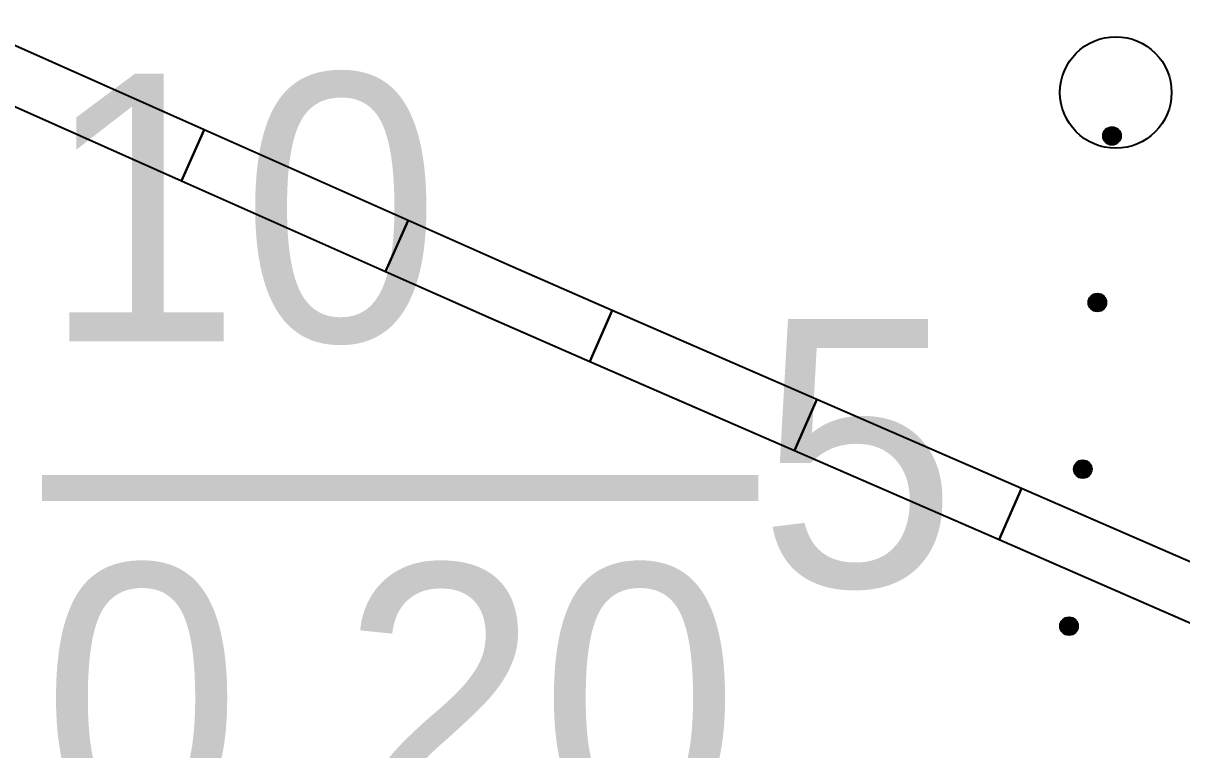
# Model space of a CAD drawing. Header units: metres. Extents: x -2743 to 126, y 13385 to 13916.
# Drawn here: x -1882.35 to -1877.16, y 13620.76 to 13624.02 of the extents above; entities that cross this region are included whole.
import ezdxf

# ---------------------------------------------------------------- set-up
doc = ezdxf.new("R2010")
doc.units = ezdxf.units.M
for name, color, linetype in [('GREEN_LAWN', 82, 'Continuous'), ('output[1-12]_3_ДЖКХ-24_03233kl$0$Красные линии', 7, 'Continuous'), ('output[1-12]_3_ДЖКХ-24_03233tp$0$Горизонтали', 7, 'Continuous'), ('output[1-12]_3_ДЖКХ-24_03233tp$0$Граница растительности и грунта', 7, 'Continuous'), ('output[1-12]_3_ДЖКХ-24_03233tp$0$Леса и газоны', 7, 'Continuous')]:
    doc.layers.add(name, color=color, linetype=linetype)

msp = doc.modelspace()

# ---------------------------------------------------------------- hatches: boundary and pattern name
at = {"layer": 'GREEN_LAWN'}
h = msp.add_hatch(dxfattribs=at)
h.set_pattern_fill('GRASS', color=82, scale=0.08)
h.paths.add_polyline_path([(-1875.975, 13625.77), (-1876.475, 13624.27), (-1875.475, 13623.77), (-1875.254, 13624.212), (-1875.1343, 13624.4513), (-1875.0745, 13624.571), (-1874.975, 13624.77), (-1873.975, 13624.77), (-1871.975, 13623.27), (-1867.475, 13621.77), (-1867.975, 13620.77), (-1870.475, 13619.77), (-1870.975, 13617.77), (-1872.975, 13617.27), (-1875.475, 13615.27), (-1876.975, 13615.27), (-1878.975, 13617.27), (-1877.975, 13618.27), (-1876.975, 13621.77), (-1876.975, 13623.77), (-1878.975, 13625.77), (-1878.975, 13626.77), (-1875.975, 13625.77)])
h.paths.add_polyline_path([(-1874.227, 13617.276), (-1873.9839, 13617.2999), (-1873.7502, 13617.3708), (-1873.5348, 13617.486), (-1873.3459, 13617.6409), (-1873.191, 13617.8298), (-1873.0758, 13618.0452), (-1873.0049, 13618.2789), (-1872.981, 13618.522), (-1873.0049, 13618.7651), (-1873.0758, 13618.9988), (-1873.191, 13619.2142), (-1873.3459, 13619.4031), (-1873.5348, 13619.558), (-1873.7502, 13619.6732), (-1873.9839, 13619.7441), (-1874.227, 13619.768), (-1874.4701, 13619.7441), (-1874.7038, 13619.6732), (-1874.9192, 13619.558), (-1875.1081, 13619.4031), (-1875.263, 13619.2142), (-1875.3782, 13618.9988), (-1875.4491, 13618.7651), (-1875.473, 13618.522), (-1875.4491, 13618.2789), (-1875.3782, 13618.0452), (-1875.263, 13617.8298), (-1875.1081, 13617.6409), (-1874.9192, 13617.486), (-1874.7038, 13617.3708), (-1874.4701, 13617.2999), (-1874.227, 13617.276)], flags=0)
h.paths.add_polyline_path([(-1873.227, 13620.0196), (-1873.129, 13620.0292), (-1873.0347, 13620.0578), (-1872.9479, 13620.1043), (-1872.8717, 13620.1667), (-1872.8093, 13620.2429), (-1872.7628, 13620.3297), (-1872.7342, 13620.424), (-1872.727, 13620.4974), (-1872.7198, 13620.424), (-1872.6912, 13620.3297), (-1872.6447, 13620.2429), (-1872.5823, 13620.1667), (-1872.5061, 13620.1043), (-1872.4193, 13620.0578), (-1872.325, 13620.0292), (-1872.227, 13620.0196), (-1872.129, 13620.0292), (-1872.0347, 13620.0578), (-1871.9479, 13620.1043), (-1871.8717, 13620.1667), (-1871.8093, 13620.2429), (-1871.7628, 13620.3297), (-1871.7342, 13620.424), (-1871.7246, 13620.522), (-1871.7342, 13620.62), (-1871.7628, 13620.7143), (-1871.8093, 13620.8011), (-1871.8717, 13620.8773), (-1871.9479, 13620.9397), (-1872.0347, 13620.9862), (-1872.129, 13621.0148), (-1872.2024, 13621.022), (-1872.129, 13621.0292), (-1872.0347, 13621.0578), (-1871.9479, 13621.1043), (-1871.8717, 13621.1667), (-1871.8093, 13621.2429), (-1871.7628, 13621.3297), (-1871.7342, 13621.424), (-1871.7246, 13621.522), (-1871.7342, 13621.62), (-1871.7628, 13621.7143), (-1871.8093, 13621.8011), (-1871.8717, 13621.8773), (-1871.9479, 13621.9397), (-1872.0347, 13621.9862), (-1872.129, 13622.0148), (-1872.2024, 13622.022), (-1872.129, 13622.0292), (-1872.0347, 13622.0578), (-1871.9479, 13622.1043), (-1871.8717, 13622.1667), (-1871.8093, 13622.2429), (-1871.7628, 13622.3297), (-1871.7342, 13622.424), (-1871.7246, 13622.522), (-1871.7342, 13622.62), (-1871.7628, 13622.7143), (-1871.8093, 13622.8011), (-1871.8717, 13622.8773), (-1871.9479, 13622.9397), (-1872.0347, 13622.9862), (-1872.129, 13623.0148), (-1872.227, 13623.0244), (-1872.325, 13623.0148), (-1872.4193, 13622.9862), (-1872.5061, 13622.9397), (-1872.5823, 13622.8773), (-1872.6447, 13622.8011), (-1872.6912, 13622.7143), (-1872.7198, 13622.62), (-1872.727, 13622.5466), (-1872.7342, 13622.62), (-1872.7628, 13622.7143), (-1872.8093, 13622.8011), (-1872.8717, 13622.8773), (-1872.9479, 13622.9397), (-1873.0347, 13622.9862), (-1873.129, 13623.0148), (-1873.227, 13623.0244), (-1873.325, 13623.0148), (-1873.4193, 13622.9862), (-1873.5061, 13622.9397), (-1873.5823, 13622.8773), (-1873.6447, 13622.8011), (-1873.6912, 13622.7143), (-1873.7198, 13622.62), (-1873.727, 13622.5466), (-1873.7342, 13622.62), (-1873.7628, 13622.7143), (-1873.8093, 13622.8011), (-1873.8717, 13622.8773), (-1873.9479, 13622.9397), (-1874.0347, 13622.9862), (-1874.129, 13623.0148), (-1874.227, 13623.0244), (-1874.325, 13623.0148), (-1874.4193, 13622.9862), (-1874.5061, 13622.9397), (-1874.5823, 13622.8773), (-1874.6447, 13622.8011), (-1874.6912, 13622.7143), (-1874.7198, 13622.62), (-1874.7294, 13622.522), (-1874.7198, 13622.424), (-1874.6912, 13622.3297), (-1874.6447, 13622.2429), (-1874.5823, 13622.1667), (-1874.5061, 13622.1043), (-1874.4193, 13622.0578), (-1874.325, 13622.0292), (-1874.2516, 13622.022), (-1874.325, 13622.0148), (-1874.4193, 13621.9862), (-1874.5061, 13621.9397), (-1874.5823, 13621.8773), (-1874.6447, 13621.8011), (-1874.6912, 13621.7143), (-1874.7198, 13621.62), (-1874.7294, 13621.522), (-1874.7198, 13621.424), (-1874.6912, 13621.3297), (-1874.6447, 13621.2429), (-1874.5823, 13621.1667), (-1874.5061, 13621.1043), (-1874.4193, 13621.0578), (-1874.325, 13621.0292), (-1874.2516, 13621.022), (-1874.325, 13621.0148), (-1874.4193, 13620.9862), (-1874.5061, 13620.9397), (-1874.5823, 13620.8773), (-1874.6447, 13620.8011), (-1874.6912, 13620.7143), (-1874.7198, 13620.62), (-1874.7294, 13620.522), (-1874.7198, 13620.424), (-1874.6912, 13620.3297), (-1874.6447, 13620.2429), (-1874.5823, 13620.1667), (-1874.5061, 13620.1043), (-1874.4193, 13620.0578), (-1874.325, 13620.0292), (-1874.227, 13620.0196), (-1874.129, 13620.0292), (-1874.0347, 13620.0578), (-1873.9479, 13620.1043), (-1873.8717, 13620.1667), (-1873.8093, 13620.2429), (-1873.7628, 13620.3297), (-1873.7342, 13620.424), (-1873.727, 13620.4974), (-1873.7198, 13620.424), (-1873.6912, 13620.3297), (-1873.6447, 13620.2429), (-1873.5823, 13620.1667), (-1873.5061, 13620.1043), (-1873.4193, 13620.0578), (-1873.325, 13620.0292), (-1873.227, 13620.0196)], flags=0)
h.paths.add_polyline_path([(-1869.227, 13621.0196), (-1869.129, 13621.0292), (-1869.0347, 13621.0578), (-1868.9479, 13621.1043), (-1868.8717, 13621.1667), (-1868.8093, 13621.2429), (-1868.7628, 13621.3297), (-1868.7342, 13621.424), (-1868.7246, 13621.522), (-1868.7342, 13621.62), (-1868.7628, 13621.7143), (-1868.8093, 13621.8011), (-1868.8717, 13621.8773), (-1868.9479, 13621.9397), (-1869.0347, 13621.9862), (-1869.129, 13622.0148), (-1869.227, 13622.0244), (-1869.325, 13622.0148), (-1869.4193, 13621.9862), (-1869.5061, 13621.9397), (-1869.5823, 13621.8773), (-1869.6447, 13621.8011), (-1869.6912, 13621.7143), (-1869.7198, 13621.62), (-1869.7294, 13621.522), (-1869.7198, 13621.424), (-1869.6912, 13621.3297), (-1869.6447, 13621.2429), (-1869.5823, 13621.1667), (-1869.5061, 13621.1043), (-1869.4193, 13621.0578), (-1869.325, 13621.0292), (-1869.227, 13621.0196)], flags=0)

# ---------------------------------------------------------------- linework, layer by layer
at = {"layer": 'output[1-12]_3_ДЖКХ-24_03233kl$0$Красные линии'}
for points in [[(-1881.5381, 13623.5415), (-1882.4516, 13623.9484), (-1882.5533, 13623.72), (-1881.6398, 13623.3131), (-1881.5381, 13623.5415)], [(-1880.6246, 13623.1346), (-1881.5381, 13623.5415), (-1881.6398, 13623.3131), (-1880.7264, 13622.9062), (-1880.6246, 13623.1346)], [(-1880.1541, 13622.925), (-1880.6246, 13623.1346), (-1880.7264, 13622.9062), (-1880.2549, 13622.6962), (-1879.8104, 13622.5025), (-1879.7105, 13622.7316), (-1880.1541, 13622.925)], [(-1878.7938, 13622.3321), (-1879.7105, 13622.7316), (-1879.8104, 13622.5025), (-1878.8937, 13622.1029), (-1878.7938, 13622.3321)], [(-1877.8771, 13621.9325), (-1878.7938, 13622.3321), (-1878.8937, 13622.1029), (-1877.977, 13621.7033), (-1877.8771, 13621.9325)], [(-1876.9807, 13621.5418), (-1877.8771, 13621.9325), (-1877.977, 13621.7033), (-1877.0797, 13621.3122), (-1877.0593, 13621.3035), (-1876.9613, 13621.5335), (-1876.9807, 13621.5418)]]:
    msp.add_lwpolyline(points, close=True, dxfattribs=at)
at = {"layer": 'output[1-12]_3_ДЖКХ-24_03233tp$0$Горизонтали'}
msp.add_circle((-1877.454, 13623.709), 0.25, dxfattribs=at)
at = {"layer": 'output[1-12]_3_ДЖКХ-24_03233tp$0$Граница растительности и грунта'}
for points in [[(-1877.4998, 13623.5415), (-1877.5041, 13623.4917)], [(-1877.4944, 13623.5451), (-1877.4995, 13623.4873)], [(-1877.4891, 13623.5486), (-1877.4949, 13623.4829)], [(-1877.4839, 13623.5512), (-1877.4902, 13623.4794)], [(-1877.4787, 13623.5527), (-1877.4853, 13623.478)], [(-1877.4737, 13623.5533), (-1877.4805, 13623.4756)], [(-1877.4686, 13623.5538), (-1877.4756, 13623.4741)], [(-1877.4637, 13623.5524), (-1877.4705, 13623.4747)], [(-1877.4588, 13623.551), (-1877.4654, 13623.4753)], [(-1877.4539, 13623.5495), (-1877.4604, 13623.4758)], [(-1877.4491, 13623.5471), (-1877.4552, 13623.4774)], [(-1877.4445, 13623.5427), (-1877.4499, 13623.4809)], [(-1877.4398, 13623.5383), (-1877.4445, 13623.4845)], [(-1877.5056, 13623.532), (-1877.5082, 13623.5021)], [(-1877.4355, 13623.5299), (-1877.4389, 13623.492)], [(-1877.4314, 13623.5195), (-1877.4322, 13623.5105)], [(-1877.571, 13622.7848), (-1877.5736, 13622.755)], [(-1877.5652, 13622.7944), (-1877.5695, 13622.7446)], [(-1877.5598, 13622.7979), (-1877.5649, 13622.7401)], [(-1877.5545, 13622.8015), (-1877.5603, 13622.7357)], [(-1877.5493, 13622.804), (-1877.5555, 13622.7323)], [(-1877.5441, 13622.8056), (-1877.5506, 13622.7309)], [(-1877.539, 13622.8061), (-1877.5458, 13622.7284)], [(-1877.534, 13622.8067), (-1877.5409, 13622.727)], [(-1877.5291, 13622.8053), (-1877.5359, 13622.7276)], [(-1877.5242, 13622.8038), (-1877.5308, 13622.7281)], [(-1877.5193, 13622.8024), (-1877.5257, 13622.7287)], [(-1877.5145, 13622.8), (-1877.5206, 13622.7302)], [(-1877.5099, 13622.7956), (-1877.5153, 13622.7338)], [(-1877.5052, 13622.7911), (-1877.5099, 13622.7373)], [(-1877.5009, 13622.7827), (-1877.5043, 13622.7449)], [(-1877.4968, 13622.7723), (-1877.4976, 13622.7634)], [(-1877.6364, 13622.0377), (-1877.639, 13622.0078)], [(-1877.6306, 13622.0472), (-1877.6349, 13621.9974)], [(-1877.6252, 13622.0508), (-1877.6303, 13621.993)], [(-1877.6199, 13622.0543), (-1877.6257, 13621.9886)], [(-1877.6147, 13622.0569), (-1877.6209, 13621.9852)], [(-1877.6095, 13622.0584), (-1877.616, 13621.9837)], [(-1877.6044, 13622.059), (-1877.6112, 13621.9813)], [(-1877.5994, 13622.0596), (-1877.6063, 13621.9799)], [(-1877.5945, 13622.0581), (-1877.6013, 13621.9804)], [(-1877.5896, 13622.0567), (-1877.5962, 13621.981)], [(-1877.5847, 13622.0553), (-1877.5911, 13621.9815)], [(-1877.5799, 13622.0528), (-1877.586, 13621.9831)], [(-1877.5752, 13622.0484), (-1877.5807, 13621.9866)], [(-1877.5706, 13622.044), (-1877.5753, 13621.9902)], [(-1877.5663, 13622.0356), (-1877.5696, 13621.9977)], [(-1877.5622, 13622.0252), (-1877.563, 13622.0162)], [(-1877.661, 13621.3553), (-1877.668, 13621.2756)], [(-1877.6981, 13621.3334), (-1877.7007, 13621.3035)], [(-1877.6922, 13621.3429), (-1877.6966, 13621.2931)], [(-1877.6869, 13621.3465), (-1877.6919, 13621.2887)], [(-1877.6815, 13621.35), (-1877.6873, 13621.2843)], [(-1877.6763, 13621.3526), (-1877.6826, 13621.2809)], [(-1877.6711, 13621.3541), (-1877.6777, 13621.2794)], [(-1877.6661, 13621.3547), (-1877.6729, 13621.277)], [(-1877.6561, 13621.3538), (-1877.6629, 13621.2761)], [(-1877.6512, 13621.3524), (-1877.6578, 13621.2767)], [(-1877.6463, 13621.351), (-1877.6528, 13621.2772)], [(-1877.6415, 13621.3485), (-1877.6476, 13621.2788)], [(-1877.6369, 13621.3441), (-1877.6423, 13621.2823)], [(-1877.6323, 13621.3397), (-1877.637, 13621.2859)], [(-1877.628, 13621.3313), (-1877.6313, 13621.2934)], [(-1877.6239, 13621.3209), (-1877.6246, 13621.3119)]]:
    msp.add_lwpolyline(points, dxfattribs=at)
for centre in [(-1877.4711, 13623.5139), (-1877.5365, 13622.7668), (-1877.6019, 13622.0196), (-1877.6635, 13621.3153)]:
    msp.add_circle(centre, 0.04, dxfattribs=at)

# ---------------------------------------------------------------- texts
at = {"layer": 'output[1-12]_3_ДЖКХ-24_03233tp$0$Леса и газоны'}
for s, p in [('10', (-1882.2651, 13622.5927)), ('——5', (-1882.2651, 13621.4927)), ('0.20', (-1882.2651, 13620.3927))]:
    msp.add_text(s, height=1.2, dxfattribs=at).set_placement(p)

doc.saveas('drawing.dxf')
